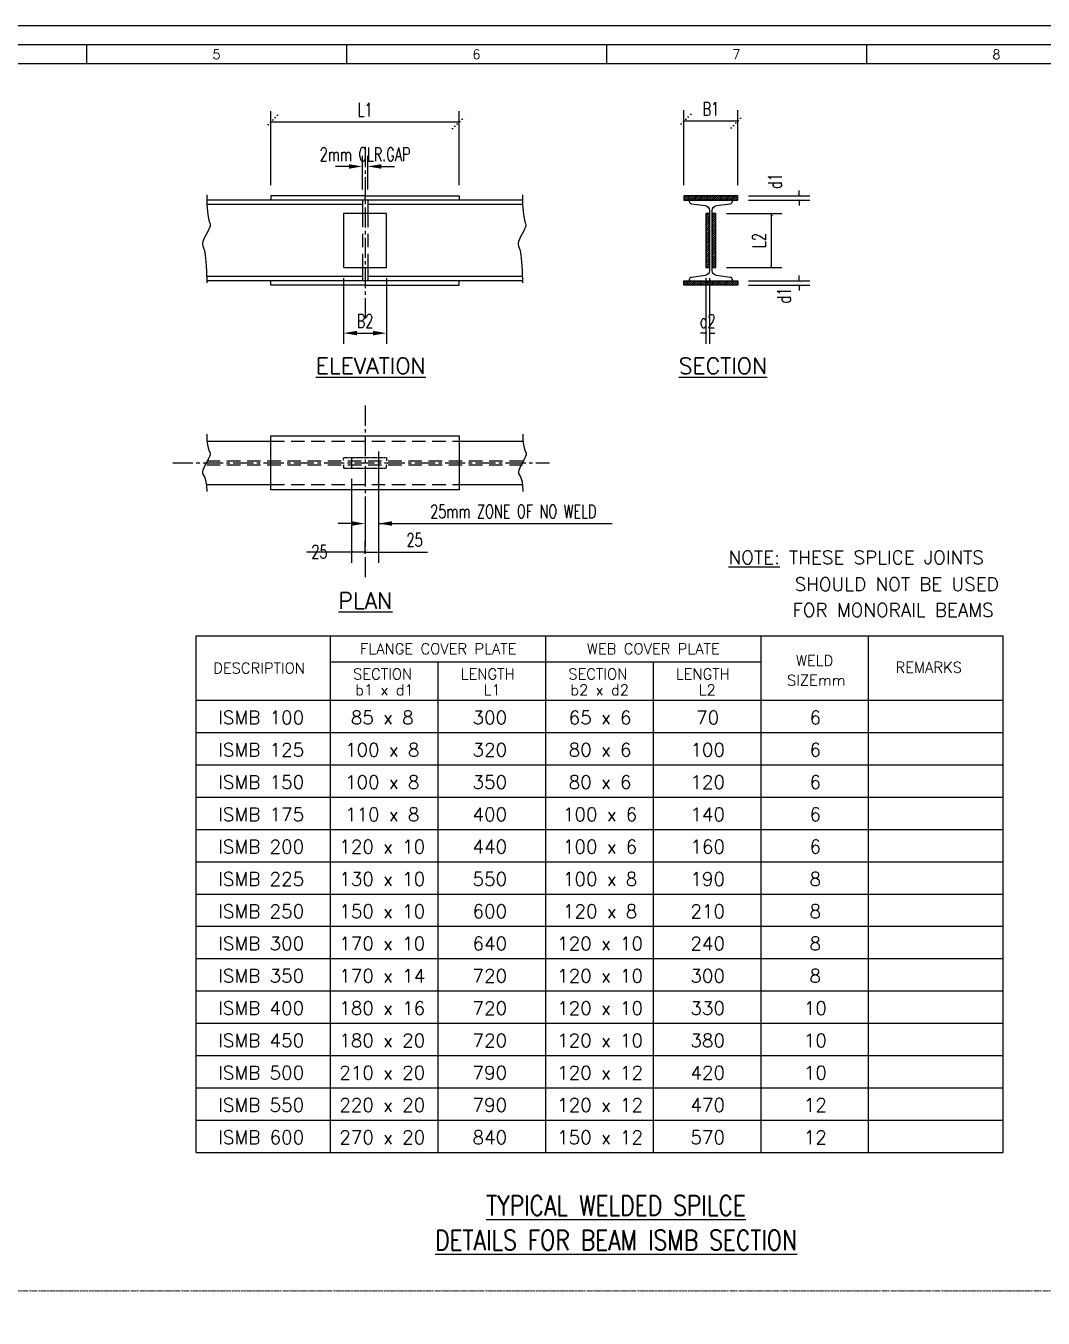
# Model space of a CAD drawing. Header units: millimetres. Extents: x 1506431 to 1626747, y 193580 to 275375.
# Drawn here: x 1552898 to 1571809, y 211359 to 235370 of the extents above; entities that cross this region are included whole.
import ezdxf
from ezdxf.enums import TextEntityAlignment as Align

# ---------------------------------------------------------------- set-up
doc = ezdxf.new("R2010")
doc.units = ezdxf.units.MM
doc.header["$LTSCALE"] = 2
for name, pattern in [('CENTER2', [1.125, 0.75, -0.125, 0.125, -0.125]), ('DOT2', [0.125, 0, -0.125]), ('HIDDEN', [0.375, 0.25, -0.125])]:
    doc.linetypes.add(name, pattern=pattern)
for name, color, linetype in [('CIV-CEN', 1, 'CENTER2'), ('CIV-DIM', 2, 'Continuous'), ('CIV-DWG', 7, 'Continuous'), ('CIV-STL', 7, 'Continuous'), ('CIV-TBL', 7, 'Continuous'), ('CIV-TIT', 4, 'Continuous'), ('PNA', 8, 'Continuous'), ('S-TEXT-1', 4, 'Continuous'), ('S-TITIL', 6, 'Continuous'), ('SHEET', 7, 'Continuous')]:
    doc.layers.add(name, color=color, linetype=linetype)
doc.styles.add('ROMANS', font='simplex.shx', dxfattribs={"width": 0.7})
doc.dimstyles.new('dim100', dxfattribs={"dimtxt": 250, "dimasz": 250, "dimexe": 200, "dimexo": 200, "dimgap": 100, "dimtad": 1, "dimdec": 0, "dimzin": 0, "dimdsep": 46, "dimtxsty": 'ROMANS', "dimcen": 0, "dimclrd": 170, "dimclre": 170, "dimclrt": 4, "dimadec": 0, "dimazin": 0, "dimtfac": 1, "dimtdec": 0, "dimtix": 1, "dimtofl": 0, "dimtmove": 2, "dimatfit": 3, "dimfxl": 0, "dimtolj": 1, "dimtzin": 0, "dimlwd": -1, "dimlwe": -1, "dimarcsym": 0})

# ---------------------------------------------------------------- blocks, each defined once
blk = doc.blocks.new('*D95')
at = {"layer": 'CIV-DIM', "color": 170}
for p, q in [((1559454, 227461), (1559454, 225923)), ((1559204, 226443), (1559204, 225923)), ((1558954, 226123), (1558704, 226123)), ((1559454, 226123), (1563796, 226123)), ((1559704, 226123), (1559954, 226123))]:
    blk.add_line(p, q, dxfattribs=at)
at = {"layer": 'CIV-DIM', "color": 170, "linetype": 'DOT2'}
for points in [[(1558954, 226082), (1558954, 226165), (1559204, 226123)], [(1559704, 226165), (1559704, 226082), (1559454, 226123)]]:
    blk.add_solid(points, dxfattribs=at)
at = {"layer": 'Defpoints', "color": 0, "linetype": 'DOT2'}
for p in [(1559454, 227661), (1559204, 226643), (1559454, 226123)]:
    blk.add_point(p, dxfattribs=at)
at = {"layer": 'CIV-DIM', "color": 4, "linetype": 'DOT2', "insert": (1561959, 226348), "char_height": 250, "attachment_point": 5, "style": 'ROMANS'}
blk.add_mtext('\\A1;25mm ZONE OF NO WELD', dxfattribs=at)
blk = doc.blocks.new('_Oblique')
at = {"color": 0, "linetype": 'ByBlock', "lineweight": -2}
blk.add_line((-0.5, -0.5), (0.5, 0.5), dxfattribs=at)
blk = doc.blocks.new('*D96')
at = {"layer": 'CIV-DIM', "color": 170}
for p, q in [((1557453, 232411), (1557453, 233787)), ((1560955, 232411), (1560955, 233787)), ((1557453, 233587), (1560955, 233587))]:
    blk.add_line(p, q, dxfattribs=at)
at = {"layer": 'Defpoints', "color": 0, "linetype": 'DOT2'}
for p in [(1560955, 233587), (1557453, 232211), (1560955, 232211)]:
    blk.add_point(p, dxfattribs=at)
at = {"layer": 'CIV-DIM', "color": 170, "linetype": 'DOT2', "xscale": 250, "yscale": 250, "zscale": 250, "rotation": 180}
blk.add_blockref('_Oblique', (1557453, 233587), dxfattribs=at)
at = {"layer": 'CIV-DIM', "color": 170, "linetype": 'DOT2', "xscale": 250, "yscale": 250, "zscale": 250}
blk.add_blockref('_Oblique', (1560955, 233587), dxfattribs=at)
at = {"layer": 'CIV-DIM', "color": 4, "linetype": 'DOT2', "insert": (1559204, 233812), "char_height": 250, "attachment_point": 5, "style": 'ROMANS'}
blk.add_mtext('\\A1;L1', dxfattribs=at)
blk = doc.blocks.new('*D97')
at = {"layer": 'CIV-DIM', "color": 170}
for p, q in [((1558954, 226953), (1558954, 225394)), ((1559204, 225794), (1559204, 225794)), ((1558954, 225594), (1558114, 225594)), ((1559204, 225594), (1558954, 225594))]:
    blk.add_line(p, q, dxfattribs=at)
at = {"layer": 'Defpoints', "color": 0, "linetype": 'DOT2'}
for p in [(1558954, 227153), (1558954, 225594), (1559204, 225594)]:
    blk.add_point(p, dxfattribs=at)
at = {"layer": 'CIV-DIM', "color": 170, "linetype": 'DOT2', "xscale": 100, "yscale": 100, "zscale": 100, "rotation": 180}
blk.add_blockref('_Oblique', (1558954, 225594), dxfattribs=at)
at = {"layer": 'CIV-DIM', "color": 170, "linetype": 'DOT2', "xscale": 100, "yscale": 100, "zscale": 100}
blk.add_blockref('_Oblique', (1559204, 225594), dxfattribs=at)
at = {"layer": 'CIV-DIM', "color": 4, "linetype": 'DOT2', "insert": (1558356, 225599), "char_height": 250, "attachment_point": 5, "style": 'ROMANS'}
blk.add_mtext('\\A1;25', dxfattribs=at)
blk = doc.blocks.new('*D98')
at = {"layer": 'CIV-DIM', "color": 170}
for p, q in [((1558804, 230682), (1558804, 229461)), ((1559604, 230682), (1559604, 229461)), ((1559054, 229661), (1559354, 229661))]:
    blk.add_line(p, q, dxfattribs=at)
at = {"layer": 'CIV-DIM', "color": 170, "linetype": 'DOT2'}
for points in [[(1559054, 229703), (1559054, 229620), (1558804, 229661)], [(1559354, 229620), (1559354, 229703), (1559604, 229661)]]:
    blk.add_solid(points, dxfattribs=at)
at = {"layer": 'Defpoints', "color": 0, "linetype": 'DOT2'}
for p in [(1558804, 230882), (1559604, 230882), (1559604, 229661)]:
    blk.add_point(p, dxfattribs=at)
at = {"layer": 'CIV-DIM', "color": 4, "linetype": 'DOT2', "insert": (1559204, 229886), "char_height": 250, "attachment_point": 5, "style": 'ROMANS'}
blk.add_mtext('\\A1;B2', dxfattribs=at)
blk = doc.blocks.new('*D99')
at = {"layer": 'CIV-DIM', "color": 170}
for p, q in [((1559154, 232332), (1559154, 232958)), ((1559254, 232332), (1559254, 232958)), ((1558904, 232758), (1558654, 232758)), ((1559504, 232758), (1559754, 232758))]:
    blk.add_line(p, q, dxfattribs=at)
at = {"layer": 'CIV-DIM', "color": 170, "linetype": 'DOT2'}
for points in [[(1558904, 232716), (1558904, 232800), (1559154, 232758)], [(1559504, 232800), (1559504, 232716), (1559254, 232758)]]:
    blk.add_solid(points, dxfattribs=at)
at = {"layer": 'Defpoints', "color": 0, "linetype": 'DOT2'}
for p in [(1559254, 232758), (1559154, 232132), (1559254, 232132)]:
    blk.add_point(p, dxfattribs=at)
at = {"layer": 'CIV-DIM', "color": 4, "linetype": 'DOT2', "insert": (1559204, 232983), "char_height": 250, "attachment_point": 5, "style": 'ROMANS'}
blk.add_mtext('\\A1;2mm CLR.GAP', dxfattribs=at)
blk = doc.blocks.new('*D100')
at = {"layer": 'CIV-DIM', "color": 170}
for p, q in [((1565924, 231882), (1566953, 231882)), ((1566753, 231882), (1566753, 230882)), ((1565924, 230882), (1566953, 230882))]:
    blk.add_line(p, q, dxfattribs=at)
at = {"layer": 'Defpoints', "color": 0, "linetype": 'DOT2'}
for p in [(1565724, 231882), (1565724, 230882), (1566753, 230882)]:
    blk.add_point(p, dxfattribs=at)
at = {"layer": 'CIV-DIM', "color": 170, "linetype": 'DOT2', "xscale": 100, "yscale": 100, "zscale": 100}
for p, rotation in [((1566753, 231882), 90), ((1566753, 230882), 270)]:
    blk.add_blockref('_Oblique', p, dxfattribs=dict(at, rotation=rotation))
at = {"layer": 'CIV-DIM', "color": 4, "linetype": 'DOT2', "insert": (1566528, 231382), "char_height": 250, "attachment_point": 5, "rotation": 90, "style": 'ROMANS'}
blk.add_mtext('\\A1;L2', dxfattribs=at)
blk = doc.blocks.new('*X44')
at = {"color": 0}
for p, q in [((1356.2, 2628.9), (1361.5, 2634.3)), ((1356.2, 2632.5), (1357.9, 2634.3)), ((1357, 2626.3), (1365, 2634.3)), ((1360.6, 2626.3), (1368.6, 2634.3)), ((1364.1, 2626.3), (1372.1, 2634.3)), ((1367.6, 2626.3), (1375.6, 2634.3)), ((1371.2, 2626.3), (1379.2, 2634.3)), ((1374.7, 2626.3), (1382.7, 2634.3)), ((1378.2, 2626.3), (1386.2, 2634.3)), ((1381.8, 2626.3), (1389.8, 2634.3)), ((1385.3, 2626.3), (1393.3, 2634.3)), ((1388.8, 2626.3), (1396.8, 2634.3)), ((1392.4, 2626.3), (1400.4, 2634.3)), ((1395.9, 2626.3), (1403.9, 2634.3)), ((1399.4, 2626.3), (1407.4, 2634.3)), ((1403, 2626.3), (1411, 2634.3)), ((1406.5, 2626.3), (1414.5, 2634.3)), ((1410.1, 2626.3), (1418.1, 2634.3)), ((1413.6, 2626.3), (1421.6, 2634.3)), ((1417.1, 2626.3), (1425.1, 2634.3)), ((1420.7, 2626.3), (1428.7, 2634.3)), ((1424.2, 2626.3), (1432.2, 2634.3)), ((1427.7, 2626.3), (1435.7, 2634.3)), ((1431.3, 2626.3), (1439.3, 2634.3)), ((1434.8, 2626.3), (1442.8, 2634.3)), ((1438.3, 2626.3), (1446.3, 2634.3)), ((1441.9, 2626.3), (1449.9, 2634.3)), ((1445.4, 2626.3), (1453.4, 2634.3)), ((1448.9, 2626.3), (1456.2, 2633.5)), ((1452.5, 2626.3), (1456.2, 2629.9)), ((1456, 2626.3), (1456.2, 2626.4)), ((1396.9, 2595.5), (1402.7, 2601.3)), ((1396.9, 2599), (1399.2, 2601.3)), ((1396.9, 2591.9), (1403.4, 2598.4)), ((1396.9, 2588.4), (1403.4, 2594.9)), ((1408.9, 2596.8), (1413.3, 2601.3)), ((1408.9, 2600.4), (1409.8, 2601.3)), ((1408.9, 2593.3), (1415.4, 2599.8)), ((1408.9, 2589.8), (1415.4, 2596.3)), ((1396.9, 2584.9), (1403.4, 2591.3)), ((1396.9, 2581.3), (1403.4, 2587.8)), ((1396.9, 2577.8), (1403.4, 2584.3)), ((1396.9, 2574.2), (1403.4, 2580.7)), ((1396.9, 2570.7), (1403.4, 2577.2)), ((1396.9, 2567.2), (1403.4, 2573.7)), ((1396.9, 2563.6), (1403.4, 2570.1)), ((1408.9, 2586.2), (1415.4, 2592.7)), ((1408.9, 2582.7), (1415.4, 2589.2)), ((1408.9, 2579.2), (1415.4, 2585.7)), ((1408.9, 2575.6), (1415.4, 2582.1)), ((1408.9, 2572.1), (1415.4, 2578.6)), ((1408.9, 2568.6), (1415.4, 2575)), ((1408.9, 2565), (1415.4, 2571.5)), ((1396.9, 2560.1), (1403.4, 2566.6)), ((1396.9, 2556.6), (1403.4, 2563.1)), ((1396.9, 2553), (1403.4, 2559.5)), ((1396.9, 2549.5), (1403.4, 2556)), ((1396.9, 2546), (1403.4, 2552.4)), ((1396.9, 2542.4), (1403.4, 2548.9)), ((1396.9, 2538.9), (1403.4, 2545.4)), ((1408.9, 2561.5), (1415.4, 2568)), ((1408.9, 2557.9), (1415.4, 2564.4)), ((1408.9, 2554.4), (1415.4, 2560.9)), ((1408.9, 2550.9), (1415.4, 2557.4)), ((1408.9, 2547.3), (1415.4, 2553.8)), ((1408.9, 2543.8), (1415.4, 2550.3)), ((1408.9, 2540.3), (1415.4, 2546.8)), ((1396.9, 2535.4), (1403.4, 2541.8)), ((1396.9, 2531.8), (1403.4, 2538.3)), ((1396.9, 2528.3), (1403.4, 2534.8)), ((1396.9, 2524.7), (1403.4, 2531.2)), ((1396.9, 2521.2), (1403.4, 2527.7)), ((1396.9, 2517.7), (1403.4, 2524.2)), ((1408.9, 2536.7), (1415.4, 2543.2)), ((1408.9, 2533.2), (1415.4, 2539.7)), ((1408.9, 2529.7), (1415.4, 2536.2)), ((1408.9, 2526.1), (1415.4, 2532.6)), ((1408.9, 2522.6), (1415.4, 2529.1)), ((1408.9, 2519.1), (1415.4, 2525.5)), ((1408.9, 2515.5), (1415.4, 2522)), ((1396.9, 2514.1), (1403.4, 2520.6)), ((1396.9, 2510.6), (1403.4, 2517.1)), ((1396.9, 2507.1), (1403.4, 2513.6)), ((1396.9, 2503.5), (1403.4, 2510)), ((1398.2, 2501.3), (1403.4, 2506.5)), ((1401.7, 2501.3), (1403.4, 2503)), ((1408.9, 2512), (1415.4, 2518.5)), ((1408.9, 2508.5), (1415.4, 2514.9)), ((1408.9, 2504.9), (1415.4, 2511.4)), ((1408.9, 2501.4), (1415.4, 2507.9)), ((1412.3, 2501.3), (1415.4, 2504.3)), ((1356.2, 2473.4), (1359, 2476.3)), ((1356.2, 2469.8), (1362.6, 2476.3)), ((1358.1, 2468.3), (1366.1, 2476.3)), ((1361.7, 2468.3), (1369.7, 2476.3)), ((1365.2, 2468.3), (1373.2, 2476.3)), ((1368.7, 2468.3), (1376.7, 2476.3)), ((1372.3, 2468.3), (1380.3, 2476.3)), ((1375.8, 2468.3), (1383.8, 2476.3)), ((1379.3, 2468.3), (1387.3, 2476.3)), ((1382.9, 2468.3), (1390.9, 2476.3)), ((1386.4, 2468.3), (1394.4, 2476.3)), ((1389.9, 2468.3), (1397.9, 2476.3)), ((1393.5, 2468.3), (1401.5, 2476.3)), ((1397, 2468.3), (1405, 2476.3)), ((1400.5, 2468.3), (1408.5, 2476.3)), ((1404.1, 2468.3), (1412.1, 2476.3)), ((1407.6, 2468.3), (1415.6, 2476.3)), ((1411.2, 2468.3), (1419.2, 2476.3)), ((1414.7, 2468.3), (1422.7, 2476.3)), ((1418.2, 2468.3), (1426.2, 2476.3)), ((1421.8, 2468.3), (1429.8, 2476.3)), ((1425.3, 2468.3), (1433.3, 2476.3)), ((1428.8, 2468.3), (1436.8, 2476.3)), ((1432.4, 2468.3), (1440.4, 2476.3)), ((1435.9, 2468.3), (1443.9, 2476.3)), ((1439.4, 2468.3), (1447.4, 2476.3)), ((1443, 2468.3), (1451, 2476.3)), ((1446.5, 2468.3), (1454.5, 2476.3)), ((1450, 2468.3), (1456.2, 2474.4)), ((1453.6, 2468.3), (1456.2, 2470.8))]:
    blk.add_line(p, q, dxfattribs=at)
blk = doc.blocks.new('*D101')
at = {"layer": 'CIV-DIM', "color": 170}
for p, q in [((1566332, 230632), (1567474, 230632)), ((1566332, 230552), (1567474, 230552)), ((1567274, 230632), (1567274, 230732)), ((1567274, 230552), (1567274, 230452))]:
    blk.add_line(p, q, dxfattribs=at)
at = {"layer": 'Defpoints', "color": 0, "linetype": 'DOT2'}
for p in [(1566132, 230632), (1566132, 230552), (1567274, 230552)]:
    blk.add_point(p, dxfattribs=at)
at = {"layer": 'CIV-DIM', "color": 170, "linetype": 'DOT2', "xscale": 100, "yscale": 100, "zscale": 100}
for p, rotation in [((1567274, 230632), 270), ((1567274, 230552), 90)]:
    blk.add_blockref('_Oblique', p, dxfattribs=dict(at, rotation=rotation))
at = {"layer": 'CIV-DIM', "color": 4, "linetype": 'DOT2', "insert": (1566992, 230361), "char_height": 250, "attachment_point": 5, "rotation": 90, "style": 'ROMANS'}
blk.add_mtext('\\A1;d1', dxfattribs=at)
blk = doc.blocks.new('*D102')
at = {"layer": 'CIV-DIM', "color": 170}
for p, q in [((1565539, 230682), (1565539, 229460)), ((1565604, 230682), (1565604, 229460)), ((1565539, 229660), (1565439, 229660)), ((1565604, 229660), (1565704, 229660))]:
    blk.add_line(p, q, dxfattribs=at)
at = {"layer": 'Defpoints', "color": 0, "linetype": 'DOT2'}
for p in [(1565539, 230882), (1565604, 230882), (1565539, 229660)]:
    blk.add_point(p, dxfattribs=at)
at = {"layer": 'CIV-DIM', "color": 170, "linetype": 'DOT2', "xscale": 100, "yscale": 100, "zscale": 100}
blk.add_blockref('_Oblique', (1565539, 229660), dxfattribs=at)
at = {"layer": 'CIV-DIM', "color": 170, "linetype": 'DOT2', "xscale": 100, "yscale": 100, "zscale": 100, "rotation": 180}
blk.add_blockref('_Oblique', (1565604, 229660), dxfattribs=at)
at = {"layer": 'CIV-DIM', "color": 4, "linetype": 'DOT2', "insert": (1565572, 229885), "char_height": 250, "attachment_point": 5, "style": 'ROMANS'}
blk.add_mtext('\\A1;d2', dxfattribs=at)
blk = doc.blocks.new('*D103')
at = {"layer": 'CIV-DIM', "color": 170}
for p, q in [((1566332, 232212), (1567474, 232212)), ((1567274, 232212), (1567274, 232312)), ((1566332, 232132), (1567474, 232132)), ((1567274, 232132), (1567274, 232032))]:
    blk.add_line(p, q, dxfattribs=at)
at = {"layer": 'Defpoints', "color": 0, "linetype": 'DOT2'}
for p in [(1566132, 232212), (1567274, 232212), (1566132, 232132)]:
    blk.add_point(p, dxfattribs=at)
at = {"layer": 'CIV-DIM', "color": 170, "linetype": 'DOT2', "xscale": 100, "yscale": 100, "zscale": 100}
for p, rotation in [((1567274, 232212), 270), ((1567274, 232132), 90)]:
    blk.add_blockref('_Oblique', p, dxfattribs=dict(at, rotation=rotation))
at = {"layer": 'CIV-DIM', "color": 4, "linetype": 'DOT2', "insert": (1566824, 232489), "char_height": 250, "attachment_point": 5, "rotation": 90, "style": 'ROMANS'}
blk.add_mtext('\\A1;d1', dxfattribs=at)
blk = doc.blocks.new('*D104')
at = {"layer": 'CIV-DIM', "color": 170}
for p, q in [((1565132, 232412), (1565132, 233802)), ((1566132, 232412), (1566132, 233802)), ((1566132, 233602), (1565132, 233602))]:
    blk.add_line(p, q, dxfattribs=at)
at = {"layer": 'Defpoints', "color": 0, "linetype": 'DOT2'}
for p in [(1565132, 233602), (1565132, 232212), (1566132, 232212)]:
    blk.add_point(p, dxfattribs=at)
at = {"layer": 'CIV-DIM', "color": 170, "linetype": 'DOT2', "xscale": 250, "yscale": 250, "zscale": 250, "rotation": 180}
blk.add_blockref('_Oblique', (1565132, 233602), dxfattribs=at)
at = {"layer": 'CIV-DIM', "color": 170, "linetype": 'DOT2', "xscale": 250, "yscale": 250, "zscale": 250}
blk.add_blockref('_Oblique', (1566132, 233602), dxfattribs=at)
at = {"layer": 'CIV-DIM', "color": 4, "linetype": 'DOT2', "insert": (1565632, 233827), "char_height": 250, "attachment_point": 5, "style": 'ROMANS'}
blk.add_mtext('\\A1;B1', dxfattribs=at)
blk = doc.blocks.new('*D105')
at = {"layer": 'CIV-DIM', "color": 170}
for p, q in [((1559454, 226953), (1559454, 225394)), ((1559204, 225562), (1559204, 225794)), ((1559204, 225594), (1559454, 225594)), ((1559454, 225594), (1560365, 225594))]:
    blk.add_line(p, q, dxfattribs=at)
at = {"layer": 'Defpoints', "color": 0, "linetype": 'DOT2'}
for p in [(1559454, 227153), (1559454, 225594), (1559204, 225362)]:
    blk.add_point(p, dxfattribs=at)
at = {"layer": 'CIV-DIM', "color": 170, "linetype": 'DOT2', "xscale": 100, "yscale": 100, "zscale": 100, "rotation": 180}
blk.add_blockref('_Oblique', (1559204, 225594), dxfattribs=at)
at = {"layer": 'CIV-DIM', "color": 170, "linetype": 'DOT2', "xscale": 100, "yscale": 100, "zscale": 100}
blk.add_blockref('_Oblique', (1559454, 225594), dxfattribs=at)
at = {"layer": 'CIV-DIM', "color": 4, "linetype": 'DOT2', "insert": (1560124, 225819), "char_height": 250, "attachment_point": 5, "style": 'ROMANS'}
blk.add_mtext('\\A1;25', dxfattribs=at)
blk = doc.blocks.new('zw$C05B')
at = {"flags": 128}
blk.add_lwpolyline([(0, 0), (82749, 0), (82749, 58210), (0, 58210)], close=True, dxfattribs=at)
at = {"layer": 'PNA'}
for p, q in [((27911, 57718), (27911, 57226)), ((34643, 57718), (34643, 57226)), ((41374, 57718), (41374, 57226)), ((48106, 57718), (48106, 57226))]:
    blk.add_line(p, q, dxfattribs=at)
at = {"layer": 'PNA', "color": 1}
for points in [[(984, 492), (82257, 492), (82257, 57718), (984, 57718)], [(1968, 984), (81765, 984), (81765, 57226), (1968, 57226)]]:
    blk.add_lwpolyline(points, close=True, dxfattribs=at)
at = {"layer": 'PNA', "style": 'ROMANS'}
for s, p in [('5', (31278, 57472)), ('6', (38009, 57472)), ('7', (44741, 57472)), ('8', (51473, 57472))]:
    blk.add_text(s, height=246, dxfattribs=at).set_placement(p, align=Align.MIDDLE)

msp = doc.modelspace()

# ---------------------------------------------------------------- linework, layer by layer
at = {"color": 3, "ltscale": 500}
for p, q in [((1562128.43396, 232131.5271), (1556260.69421, 232131.5271)), ((1559154.37636, 232048.24918), (1556260.69421, 232048.24918)), ((1559154.37636, 230714.80502), (1556260.69421, 230714.80502)), ((1562128.43396, 230631.5271), (1556260.69421, 230631.5271)), ((1562128.43396, 230714.80502), (1559254.37636, 230714.80502))]:
    msp.add_line(p, q, dxfattribs=at)
at = {"ltscale": 500}
msp.add_line((1562128.43396, 232048.24918), (1559254.37636, 232048.24918), dxfattribs=at)
at = {"layer": 'CIV-CEN', "color": 8, "ltscale": 250}
for p, q in [((1559204.37636, 233121.71111), (1559204.37636, 229904.78083)), ((1559204.37636, 228313.66918), (1559204.37636, 225096.73889)), ((1555629.52687, 227251.3726), (1562631.80954, 227251.3726))]:
    msp.add_line(p, q, dxfattribs=at)
at = {"layer": 'CIV-CEN'}
for p, q in [((1559204.37636, 232131.5271), (1559204.37636, 232211.11612)), ((1559204.37636, 232131.5271), (1559204.37636, 232211.11612)), ((1559204.37636, 230631.5271), (1559204.37636, 230551.93808)), ((1559204.37636, 230631.5271), (1559204.37636, 230551.93808)), ((1558954.37636, 227349.3726), (1558954.37636, 227153.3726)), ((1559454.37636, 227349.3726), (1559454.37636, 227153.3726))]:
    msp.add_line(p, q, dxfattribs=at)
at = {"layer": 'CIV-DIM'}
for points in [[(1556260.69421, 232231.01465), (1556264.11808, 232052.0296), (1556272.99874, 231919.13765), (1556285.24981, 231824.42157), (1556298.78492, 231759.96415), (1556311.51766, 231717.84817), (1556321.36166, 231690.15641), (1556326.23054, 231668.97164), (1556324.03789, 231646.37666), (1556313.4371, 231616.1527), (1556296.04055, 231578.87487), (1556274.20036, 231536.81672), (1556250.26867, 231492.25183), (1556226.59763, 231447.45374), (1556205.53936, 231404.69604), (1556189.44599, 231366.25227), (1556180.66967, 231334.39601), (1556180.79019, 231309.4539), (1556188.29803, 231283.96492), (1556200.91132, 231248.52111), (1556216.34819, 231193.71454), (1556232.32678, 231110.13725), (1556246.56522, 230988.38132), (1556256.78166, 230819.03878), (1556260.69421, 230592.70171)], [(1562128.43396, 232231.01465), (1562131.85782, 232052.0296), (1562140.73848, 231919.13765), (1562152.98956, 231824.42157), (1562166.52466, 231759.96415), (1562179.25741, 231717.84817), (1562189.10141, 231690.15641), (1562193.97028, 231668.97164), (1562191.77764, 231646.37666), (1562181.17685, 231616.1527), (1562163.78029, 231578.87487), (1562141.9401, 231536.81672), (1562118.00842, 231492.25183), (1562094.33737, 231447.45374), (1562073.2791, 231404.69604), (1562057.18574, 231366.25227), (1562048.40942, 231334.39601), (1562048.52994, 231309.4539), (1562056.03778, 231283.96492), (1562068.65106, 231248.52111), (1562084.08793, 231193.71454), (1562100.06652, 231110.13725), (1562114.30497, 230988.38132), (1562124.5214, 230819.03878), (1562128.43396, 230592.70171)], [(1556260.69421, 227785.42343), (1556264.11808, 227671.36301), (1556272.99874, 227587.26057), (1556285.24981, 227527.50391), (1556298.78492, 227486.48082), (1556311.51766, 227458.57911), (1556321.36166, 227438.18657), (1556326.23054, 227419.69099), (1556324.03789, 227397.48018), (1556313.4371, 227367.25622), (1556296.04055, 227329.97839), (1556274.20036, 227287.92024), (1556250.26867, 227243.35534), (1556226.59763, 227198.55726), (1556205.53936, 227155.79956), (1556189.44599, 227117.35579), (1556180.66967, 227085.49953), (1556180.79019, 227061.28858), (1556188.29803, 227040.91772), (1556200.91132, 227019.36598), (1556216.34819, 226991.61237), (1556232.32678, 226952.63592), (1556246.56522, 226897.41564), (1556256.78166, 226820.93058), (1556260.69421, 226718.15974)], [(1562135.35281, 227785.42343), (1562138.77667, 227671.36301), (1562147.65734, 227587.26057), (1562159.90841, 227527.50391), (1562173.44351, 227486.48082), (1562186.17626, 227458.57911), (1562196.02026, 227438.18657), (1562200.88913, 227419.69099), (1562198.69649, 227397.48018), (1562188.0957, 227367.25622), (1562170.69914, 227329.97839), (1562148.85896, 227287.92024), (1562124.92727, 227243.35534), (1562101.25623, 227198.55726), (1562080.19795, 227155.79956), (1562064.10459, 227117.35579), (1562055.32827, 227085.49953), (1562055.44879, 227061.28858), (1562062.95663, 227040.91772), (1562075.56992, 227019.36598), (1562091.00679, 226991.61237), (1562106.98538, 226952.63592), (1562121.22382, 226897.41564), (1562131.44025, 226820.93058), (1562135.35281, 226718.15974)]]:
    msp.add_lwpolyline(points, dxfattribs=at)
at = {"layer": 'CIV-DIM', "linetype": 'HIDDEN'}
for points in [[(1558804.37636, 227289.3726), (1558804.37636, 227349.3726), (1559604.37636, 227349.3726), (1559604.37636, 227289.3726)], [(1558804.37636, 227213.3726), (1558804.37636, 227153.3726), (1559604.37636, 227153.3726), (1559604.37636, 227213.3726)]]:
    msp.add_lwpolyline(points, dxfattribs=at)
at = {"layer": 'CIV-DWG', "color": 3, "linetype": 'Continuous', "ltscale": 500}
for p, q in [((1559204.37636, 232211.11612), (1557453.46965, 232211.11612)), ((1557453.46965, 232211.11612), (1557453.46965, 232131.5271)), ((1559204.37636, 232211.11612), (1560955.28308, 232211.11612)), ((1560955.28308, 232211.11612), (1560955.28308, 232131.5271)), ((1557453.46965, 230551.93808), (1557453.46965, 230631.5271)), ((1559204.37636, 230551.93808), (1557453.46965, 230551.93808)), ((1559204.37636, 230551.93808), (1560955.28308, 230551.93808)), ((1560955.28308, 230551.93808), (1560955.28308, 230631.5271))]:
    msp.add_line(p, q, dxfattribs=at)
at = {"layer": 'CIV-DWG', "color": 3, "ltscale": 500}
for p, q in [((1559154.37636, 232131.5271), (1559154.37636, 231881.5271)), ((1559254.37636, 232131.5271), (1559254.37636, 231881.5271)), ((1559154.37636, 230881.5271), (1559154.37636, 230631.5271)), ((1559254.37636, 230881.5271), (1559254.37636, 230631.5271)), ((1556260.69421, 227651.3726), (1557453.46965, 227651.3726)), ((1560955.28308, 227651.3726), (1562128.43396, 227651.3726)), ((1556260.69421, 226851.3726), (1557453.46965, 226851.3726)), ((1560955.28308, 226851.3726), (1562128.43396, 226851.3726))]:
    msp.add_line(p, q, dxfattribs=at)
at = {"layer": 'CIV-DWG', "color": 3, "linetype": 'HIDDEN', "ltscale": 500}
for p, q in [((1559154.37636, 231881.5271), (1559154.37636, 230881.5271)), ((1559254.37636, 231881.5271), (1559254.37636, 230881.5271)), ((1557453.46965, 227651.3726), (1560955.28308, 227651.3726)), ((1556260.69421, 227289.3726), (1562128.43396, 227289.3726)), ((1556260.69421, 227213.3726), (1562128.43396, 227213.3726)), ((1557453.46965, 226851.3726), (1560955.28308, 226851.3726))]:
    msp.add_line(p, q, dxfattribs=at)
at = {"layer": 'CIV-DWG', "color": 3}
for points in [[(1565131.71509, 232131.5271), (1566131.71509, 232131.5271), (1566131.71509, 232211.5271), (1565131.71509, 232211.5271)], [(1558804.37636, 230881.5271), (1559604.37636, 230881.5271), (1559604.37636, 231881.5271), (1558804.37636, 231881.5271)], [(1565539.32177, 230881.5271), (1565604.21509, 230881.5271), (1565604.21509, 231881.5271), (1565539.32177, 231881.5271)], [(1565659.21509, 230881.5271), (1565724.1084, 230881.5271), (1565724.1084, 231881.5271), (1565659.21509, 231881.5271)], [(1565131.71509, 230631.5271), (1566131.71509, 230631.5271), (1566131.71509, 230551.5271), (1565131.71509, 230551.5271)], [(1557453.46965, 227751.3726), (1560955.28308, 227751.3726), (1560955.28308, 226751.3726), (1557453.46965, 226751.3726), (1557453.46965, 227651.3726)]]:
    msp.add_lwpolyline(points, close=True, dxfattribs=at)
at = {"layer": 'CIV-STL'}
msp.add_lwpolyline([(1565992.97788, 232066.25867, 0.3738846795), (1566031.71509, 232110.82073), (1566031.71509, 232131.5271), (1565631.71509, 232131.5271), (1565231.71509, 232131.5271), (1565231.71509, 232110.82073, 0.3738846795), (1565270.4523, 232066.25867), (1565526.74067, 232030.23969, -0.3738846795), (1565604.21509, 231941.11556), (1565604.21509, 231381.5271), (1565604.21509, 230821.93863, -0.3738846795), (1565526.74067, 230732.81451), (1565270.4523, 230696.79553, 0.3738846795), (1565231.71509, 230652.23346), (1565231.71509, 230631.5271), (1565631.71509, 230631.5271), (1566031.71509, 230631.5271), (1566031.71509, 230652.23346, 0.3738846795), (1565992.97788, 230696.79553), (1565736.68951, 230732.81451, -0.3738846795), (1565659.21509, 230821.93863), (1565659.21509, 231381.5271), (1565659.21509, 231941.11556, -0.3738846795), (1565736.68951, 232030.23969)], format="xyb", close=True, dxfattribs=at)
at = {"layer": 'CIV-TBL'}
for p, q in [((1556064.10021, 224039.35533), (1571064.10021, 224039.35533)), ((1556064.10021, 214439.35533), (1556064.10021, 224039.35533)), ((1558564.10021, 214439.35533), (1558564.10021, 224039.35533)), ((1562564.10021, 214439.35533), (1562564.10021, 224039.35533)), ((1566564.10021, 214439.35533), (1566564.10021, 224039.35533)), ((1568564.10021, 214439.35533), (1568564.10021, 224039.35533)), ((1571064.10021, 214439.35533), (1571064.10021, 224039.35533)), ((1560564.10021, 214439.35533), (1560564.10021, 223555.37804)), ((1564564.10021, 214439.35533), (1564564.10021, 223555.37804)), ((1556064.10021, 214439.35533), (1571064.10021, 214439.35533))]:
    msp.add_line(p, q, dxfattribs=at)
at = {"layer": 'CIV-TBL', "color": 170}
for p, q in [((1558564.10021, 223555.37804), (1566564.10021, 223555.37804)), ((1556064.10021, 222839.35533), (1571064.10021, 222839.35533)), ((1556064.10021, 222239.35533), (1571064.10021, 222239.35533)), ((1556064.10021, 221639.35533), (1571064.10021, 221639.35533)), ((1556064.10021, 221039.35533), (1571064.10021, 221039.35533)), ((1556064.10021, 220439.35533), (1571064.10021, 220439.35533)), ((1556064.10021, 219839.35533), (1571064.10021, 219839.35533)), ((1556064.10021, 219239.35533), (1571064.10021, 219239.35533)), ((1556064.10021, 218639.35533), (1571064.10021, 218639.35533)), ((1556064.10021, 218039.35533), (1571064.10021, 218039.35533)), ((1556064.10021, 217439.35533), (1571064.10021, 217439.35533)), ((1556064.10021, 216839.35533), (1571064.10021, 216839.35533)), ((1556064.10021, 216239.35533), (1571064.10021, 216239.35533)), ((1556064.10021, 215639.35533), (1571064.10021, 215639.35533)), ((1556064.10021, 215039.35533), (1571064.10021, 215039.35533))]:
    msp.add_line(p, q, dxfattribs=at)
at = {"layer": 'S-TEXT-1', "color": 1, "linetype": 'DOT2'}
msp.add_line((1535399.29317, 211865.15358), (1592688.05635, 211865.15358), dxfattribs=at)

# ---------------------------------------------------------------- block references
at = {"layer": 'CIV-DWG', "xscale": 10, "yscale": 10, "zscale": 10}
msp.add_blockref('*X44', (1551570.20536, 205868.76844), dxfattribs=at)
at = {"layer": 'SHEET', "xscale": 0.7179330508474546, "yscale": 0.7179330508474546, "zscale": 0.7179330508474546}
msp.add_blockref('zw$C05B', (1533986.5, 193579.55388), dxfattribs=at)

# ---------------------------------------------------------------- texts
at = {"layer": 'CIV-TIT', "style": 'ROMANS'}
for s, p in [('%%uELEVATION', (1559309.84485, 228901.92629)), ('%%uSECTION', (1565856.5724, 228901.92629)), ('%%uPLAN', (1559209.84485, 224540.24827))]:
    msp.add_text(s, height=300, dxfattribs=at).set_placement(p, align=Align.CENTER)
at = {"layer": 'S-TEXT-1', "style": 'ROMANS'}
msp.add_text('%%UNOTE:%%U THESE SPLICE JOINTS', height=250, dxfattribs=at).set_placement((1568332.98078, 225493.02362), align=Align.MIDDLE_CENTER)
for s, height, p in [('SHOULD NOT BE USED', 250, (1569087.14219, 224995.34195)), ('FOR MONORAIL BEAMS', 250, (1569017.75909, 224516.16146)), ('FLANGE COVER PLATE', 200, (1560564.89718, 223795.52636)), ('WEB COVER PLATE', 200, (1564561.01667, 223795.52636)), ('SIZEmm', 200, (1567591.14772, 223211.78712)), ('b1 x d1', 200, (1559564.92866, 223031.40807)), ('L1', 200, (1561564.92866, 223031.40807)), ('b2 x d2', 200, (1563564.92866, 223031.40807)), ('L2', 200, (1565564.92866, 223031.40807)), ('ISMB 100', 250, (1557272.97107, 222518.76844)), ('85 x 8', 250, (1559522.97107, 222518.76844)), ('300', 250, (1561522.97107, 222518.76844)), ('65 x 6', 250, (1563572.97107, 222518.76844)), ('70', 250, (1565572.97107, 222518.76844)), ('6', 250, (1567572.97107, 222518.76844)), ('ISMB 125', 250, (1557272.97107, 221918.76844)), ('100 x 8', 250, (1559522.97107, 221918.76844)), ('320', 250, (1561522.97107, 221918.76844)), ('80 x 6', 250, (1563572.97107, 221918.76844)), ('100', 250, (1565572.97107, 221918.76844)), ('6', 250, (1567572.97107, 221918.76844)), ('ISMB 150', 250, (1557272.97107, 221318.76844)), ('100 x 8', 250, (1559522.97107, 221318.76844)), ('350', 250, (1561522.97107, 221318.76844)), ('80 x 6', 250, (1563572.97107, 221318.76844)), ('120', 250, (1565572.97107, 221318.76844)), ('6', 250, (1567572.97107, 221318.76844)), ('ISMB 175', 250, (1557272.97107, 220718.76844)), ('110 x 8', 250, (1559522.97107, 220718.76844)), ('400', 250, (1561522.97107, 220718.76844)), ('100 x 6', 250, (1563572.97107, 220718.76844)), ('140', 250, (1565572.97107, 220718.76844)), ('6', 250, (1567572.97107, 220718.76844)), ('ISMB 200', 250, (1557272.97107, 220118.76844)), ('120 x 10', 250, (1559522.97107, 220118.76844)), ('440', 250, (1561522.97107, 220118.76844)), ('100 x 6', 250, (1563572.97107, 220118.76844)), ('160', 250, (1565572.97107, 220118.76844)), ('6', 250, (1567572.97107, 220118.76844)), ('ISMB 225', 250, (1557272.97107, 219518.76844)), ('130 x 10', 250, (1559522.97107, 219518.76844)), ('550', 250, (1561522.97107, 219518.76844)), ('100 x 8', 250, (1563572.97107, 219518.76844)), ('190', 250, (1565572.97107, 219518.76844)), ('8', 250, (1567572.97107, 219518.76844)), ('ISMB 250', 250, (1557272.97107, 218918.76844)), ('150 x 10', 250, (1559522.97107, 218918.76844)), ('600', 250, (1561522.97107, 218918.76844)), ('120 x 8', 250, (1563572.97107, 218918.76844)), ('210', 250, (1565572.97107, 218918.76844)), ('8', 250, (1567572.97107, 218918.76844)), ('ISMB 300', 250, (1557272.97107, 218318.76844)), ('170 x 10', 250, (1559522.97107, 218318.76844)), ('640', 250, (1561522.97107, 218318.76844)), ('120 x 10', 250, (1563572.97107, 218318.76844)), ('240', 250, (1565572.97107, 218318.76844)), ('8', 250, (1567572.97107, 218318.76844)), ('ISMB 350', 250, (1557272.97107, 217718.76844)), ('170 x 14', 250, (1559522.97107, 217718.76844)), ('720', 250, (1561522.97107, 217718.76844)), ('120 x 10', 250, (1563572.97107, 217718.76844)), ('300', 250, (1565572.97107, 217718.76844)), ('8', 250, (1567572.97107, 217718.76844)), ('ISMB 400', 250, (1557272.97107, 217118.76844)), ('180 x 16', 250, (1559522.97107, 217118.76844)), ('720', 250, (1561522.97107, 217118.76844)), ('120 x 10', 250, (1563572.97107, 217118.76844)), ('330', 250, (1565572.97107, 217118.76844)), ('10', 250, (1567572.97107, 217118.76844)), ('ISMB 450', 250, (1557272.97107, 216518.76844)), ('180 x 20', 250, (1559522.97107, 216518.76844)), ('720', 250, (1561522.97107, 216518.76844)), ('120 x 10', 250, (1563572.97107, 216518.76844)), ('380', 250, (1565572.97107, 216518.76844)), ('10', 250, (1567572.97107, 216518.76844)), ('ISMB 500', 250, (1557272.97107, 215918.76844)), ('210 x 20', 250, (1559522.97107, 215918.76844)), ('790', 250, (1561522.97107, 215918.76844)), ('120 x 12', 250, (1563572.97107, 215918.76844)), ('420', 250, (1565572.97107, 215918.76844)), ('10', 250, (1567572.97107, 215918.76844)), ('ISMB 550', 250, (1557272.97107, 215318.76844)), ('220 x 20', 250, (1559522.97107, 215318.76844)), ('790', 250, (1561522.97107, 215318.76844)), ('120 x 12', 250, (1563572.97107, 215318.76844)), ('470', 250, (1565572.97107, 215318.76844)), ('12', 250, (1567572.97107, 215318.76844)), ('ISMB 600', 250, (1557272.97107, 214718.76844)), ('270 x 20', 250, (1559522.97107, 214718.76844)), ('840', 250, (1561522.97107, 214718.76844)), ('150 x 12', 250, (1563572.97107, 214718.76844)), ('570', 250, (1565572.97107, 214718.76844)), ('12', 250, (1567572.97107, 214718.76844))]:
    msp.add_text(s, height=height, dxfattribs=at).set_placement(p, align=Align.MIDDLE)
for s, p in [('WELD', (1567211.93563, 223476.46392)), ('REMARKS', (1569065.44423, 223351.37694)), ('SECTION', (1558981.71799, 223227.19639)), ('LENGTH', (1560981.71799, 223227.19639)), ('SECTION', (1562981.71799, 223227.19639)), ('LENGTH', (1564981.71799, 223227.19639))]:
    msp.add_text(s, height=200, dxfattribs=at).set_placement(p)
msp.add_text('DESCRIPTION', height=200, dxfattribs=at).set_placement((1557233.33749, 223336.8741), align=Align.CENTER)
at = {"layer": 'S-TITIL', "color": 1, "style": 'ROMANS', "width": 0.8}
for s, p in [('%%UTYPICAL WELDED SPILCE', (1563870.1993, 213451.71238)), ('%%UDETAILS FOR BEAM ISMB SECTION', (1563870.1993, 212808.21238))]:
    msp.add_text(s, height=372.3404255, dxfattribs=at).set_placement(p, align=Align.MIDDLE_CENTER)

# ---------------------------------------------------------------- dimensions: what is measured, and where the dimension line sits
at = {"layer": 'CIV-DIM'}
for base, p1, p2, text, override, picture, middle in [((1560955.28308, 233586.95788), (1557453.46965, 232211.11612), (1560955.28308, 232211.11612), 'L1', {"dimblk1": 'Oblique', "dimblk2": 'Oblique', "dimsah": 1, "dimtmove": 1}, '*D96', (1559204.37636, 233811.95788)), ((1565131.71509, 233601.68356), (1566131.71509, 232211.5271), (1565131.71509, 232211.5271), 'B1', {"dimtxsty": 'ROMANS', "dimblk1": 'Oblique', "dimblk2": 'Oblique', "dimsah": 1, "dimtmove": 1}, '*D104', (1565631.71509, 233826.68356)), ((1559604.37636, 229661.26063), (1558804.37636, 230881.5271), (1559604.37636, 230881.5271), 'B2', {"dimtxsty": 'ROMANS'}, '*D98', (1559204.37636, 229886.26063)), ((1565539.32177, 229660.28345), (1565604.21509, 230881.5271), (1565539.32177, 230881.5271), 'd2', {"dimasz": 100, "dimblk1": 'Oblique', "dimblk2": 'Oblique', "dimsah": 1, "dimtmove": 1}, '*D102', (1565571.76843, 229885.28345))]:
    dim = msp.add_linear_dim(base=base, p1=p1, p2=p2, text=text, dimstyle='dim100', override=override, dxfattribs=at)
    dim.commit()
    dim.dimension.update_dxf_attribs({"geometry": picture, "text_midpoint": middle})
dim = msp.add_linear_dim(base=(1559254.37636, 232757.85213), p1=(1559154.37636, 232131.5271), p2=(1559254.37636, 232131.5271), text='2mm CLR.GAP', dimstyle='dim100', dxfattribs=at)
dim.commit()
dim.dimension.update_dxf_attribs({"geometry": '*D99', "text_midpoint": (1559204.37636, 232982.85213)})
for base, p1, p2, angle, text, picture, middle in [((1567274.42682, 232211.5271), (1566131.71509, 232131.5271), (1566131.71509, 232211.5271), 90, 'd1', '*D103', (1567049.42682, 232489.29104)), ((1567274.42682, 230551.5271), (1566131.71509, 230631.5271), (1566131.71509, 230551.5271), 90, 'd1', '*D101', (1567217.2759, 230361.14638)), ((1559454.37636, 225594.39697), (1559204.37636, 225361.78052), (1559454.37636, 227153.3726), 180, '25', '*D105', (1560123.72772, 225334.60698))]:
    dim = msp.add_linear_dim(base=base, p1=p1, p2=p2, angle=angle, text=text, dimstyle='dim100', override={"dimasz": 100, "dimblk1": 'Oblique', "dimblk2": 'Oblique', "dimsah": 1, "dimtmove": 1}, dxfattribs=at)
    dim.commit()
    dim.dimension.update_dxf_attribs({"geometry": picture, "text_midpoint": middle, "dimtype": 160})
dim = msp.add_linear_dim(base=(1566752.83123, 230881.5271), p1=(1565724.1084, 231881.5271), p2=(1565724.1084, 230881.5271), angle=90, text='L2', dimstyle='dim100', override={"dimasz": 100, "dimblk1": 'Oblique', "dimblk2": 'Oblique', "dimsah": 1, "dimtmove": 1}, dxfattribs=at)
dim.commit()
dim.dimension.update_dxf_attribs({"geometry": '*D100', "text_midpoint": (1566527.83123, 231381.5271)})
for base, p1, p2, text, override, picture, middle in [((1559454.37636, 226123.49292), (1559204.37636, 226642.81391), (1559454.37636, 227660.62603), '25mm ZONE OF NO WELD', {"dimtmove": 1}, '*D95', (1561958.9146, 225998.24543)), ((1558954.37636, 225594.39697), (1559204.37636, 225594.39697), (1558954.37636, 227153.3726), '25', {"dimasz": 100, "dimblk1": 'Oblique', "dimblk2": 'Oblique', "dimsah": 1, "dimtmove": 1}, '*D97', (1558356.09227, 225484.30364))]:
    dim = msp.add_linear_dim(base=base, p1=p1, p2=p2, text=text, dimstyle='dim100', override=override, dxfattribs=at)
    dim.commit()
    dim.dimension.update_dxf_attribs({"geometry": picture, "text_midpoint": middle, "dimtype": 160})

doc.saveas('drawing.dxf')
